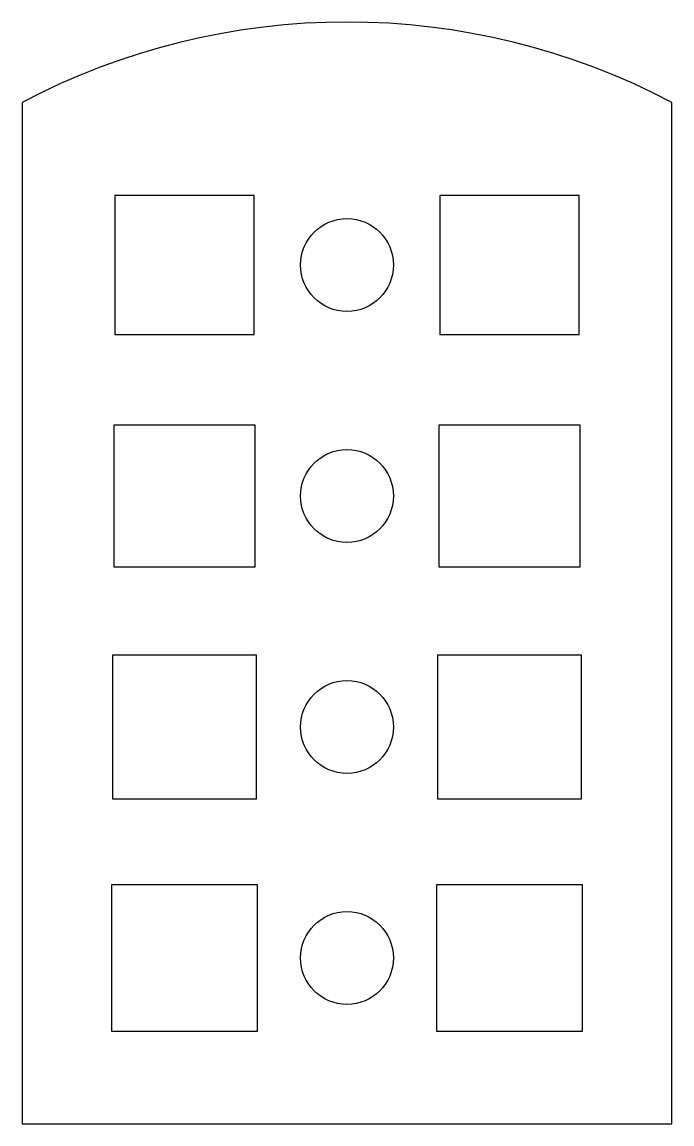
# Model space of a CAD drawing. Header units: millimetres. Extents: x -87.2 to -59.2, y -2.5 to 45.
import ezdxf

# ---------------------------------------------------------------- set-up
doc = ezdxf.new("R2010")
doc.units = ezdxf.units.MM

msp = doc.modelspace()

# ---------------------------------------------------------------- linework, layer by layer
at = {"color": 7, "linetype": 'Continuous', "lineweight": 25}
for p, q in [((-87.162, 41.495), (-87.162, -2.505)), ((-59.162, -2.505), (-59.162, 41.495)), ((-83.162, 37.495), (-83.162, 31.495)), ((-77.162, 37.495), (-83.162, 37.495)), ((-77.162, 31.495), (-77.162, 37.495)), ((-69.162, 37.495), (-69.162, 31.495)), ((-63.162, 37.495), (-69.162, 37.495)), ((-63.162, 31.495), (-63.162, 37.495)), ((-83.162, 31.495), (-77.162, 31.495)), ((-69.162, 31.495), (-63.162, 31.495)), ((-83.212, 27.595), (-83.212, 21.495)), ((-77.112, 27.595), (-83.212, 27.595)), ((-77.112, 21.495), (-77.112, 27.595)), ((-69.212, 27.595), (-69.212, 21.495)), ((-63.112, 27.595), (-69.212, 27.595)), ((-63.112, 21.495), (-63.112, 27.595)), ((-83.212, 21.495), (-77.112, 21.495)), ((-69.212, 21.495), (-63.112, 21.495)), ((-83.262, 17.695), (-83.262, 11.495)), ((-77.062, 17.695), (-83.262, 17.695)), ((-77.062, 11.495), (-77.062, 17.695)), ((-69.262, 17.695), (-69.262, 11.495)), ((-63.062, 17.695), (-69.262, 17.695)), ((-63.062, 11.495), (-63.062, 17.695)), ((-83.262, 11.495), (-77.062, 11.495)), ((-69.262, 11.495), (-63.062, 11.495)), ((-83.312, 7.795), (-83.312, 1.495)), ((-77.012, 7.795), (-83.312, 7.795)), ((-77.012, 1.495), (-77.012, 7.795)), ((-69.312, 7.795), (-69.312, 1.495)), ((-63.012, 7.795), (-69.312, 7.795)), ((-63.012, 1.495), (-63.012, 7.795)), ((-83.312, 1.495), (-77.012, 1.495)), ((-69.312, 1.495), (-63.012, 1.495)), ((-87.162, -2.505), (-59.162, -2.505))]:
    msp.add_line(p, q, dxfattribs=at)
for centre in [(-73.162, 34.495), (-73.162, 24.545), (-73.162, 14.595), (-73.162, 4.645)]:
    msp.add_circle(centre, 2, dxfattribs=at)
msp.add_arc((-73.162, 14.962), 30, 62.1819, 117.8181, dxfattribs=at)

doc.saveas('drawing.dxf')
